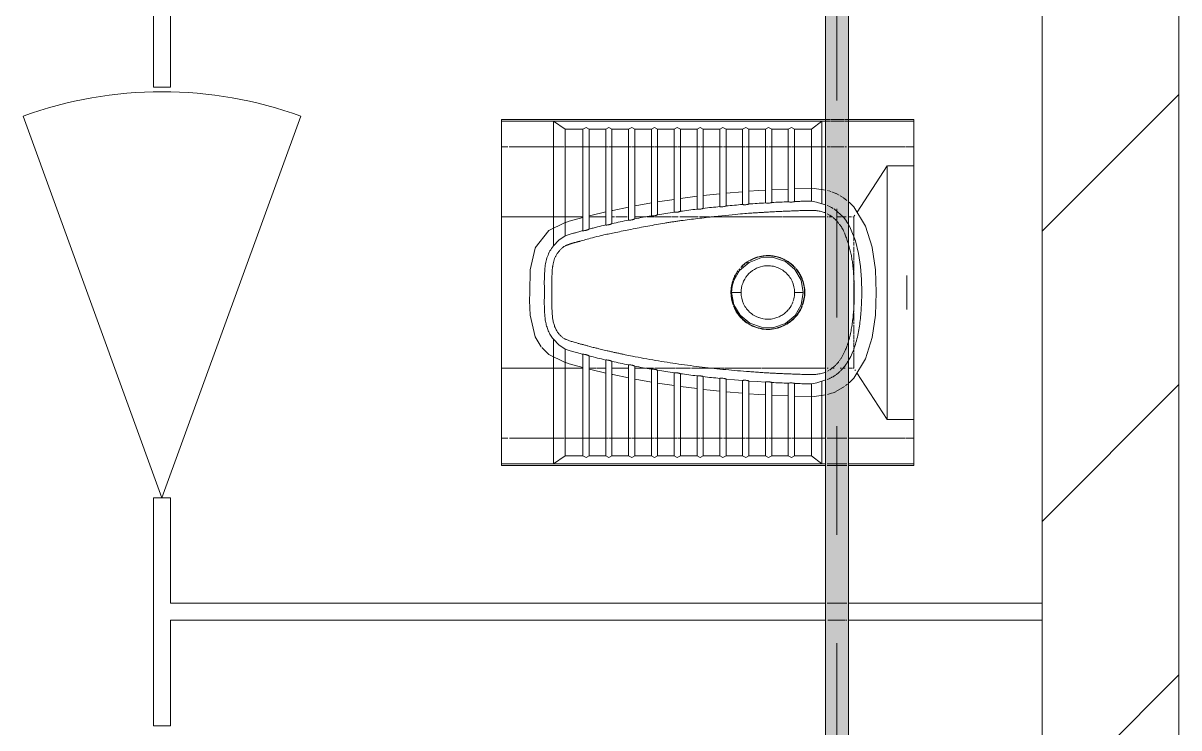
# Model space of a CAD drawing. Header units: millimetres. Extents: x -4000 to 187956, y -58990 to 162485.
# Drawn here: x 10960 to 12650, y 137730 to 138761 of the extents above; entities that cross this region are included whole.
import ezdxf

# ---------------------------------------------------------------- set-up
doc = ezdxf.new("R2010")
doc.units = ezdxf.units.MM
doc.linetypes.add('Dash 1_16_', pattern=[317.5, 158.75, -158.75])
for name, color, linetype, lineweight in [('A-DOOR', 31, 'Continuous', 13), ('A-WALL', 113, 'Continuous', 13), ('A-WALL-PATT', 111, 'Continuous', 13), ('P-PIPE', 3, 'Continuous', 9), ('P-PIPE-CNTR', 3, 'Continuous', 9), ('P-SANR-FIXT', 6, 'Continuous', 9)]:
    doc.layers.add(name, color=color, linetype=linetype, lineweight=lineweight)

# ---------------------------------------------------------------- blocks, each defined once
blk = doc.blocks.new('WCPan-SquattingPan-Vitra-ArkitektSeries-5952 - CMPX502N-V828-FFS - TANG 1')
at = {"layer": 'P-SANR-FIXT', "color": 252}
for p, q in [((-212.9, 212.4), (-253, 212.4)), ((-212.9, 200.9), (-212.9, 212.4)), ((-212.9, 212.4), (-185.4, 212.4)), ((-185.4, 212.4), (-185.4, 174.1)), ((-23.6, 212.4), (-185.4, 212.4)), ((25, 212.4), (-25, 212.4)), ((25, 212.4), (-25, 212.4)), ((185.5, 212.4), (25, 212.4)), ((185.5, 173.7), (185.5, 212.4)), ((185.5, 212.4), (212.9, 212.4)), ((212.9, 212.4), (212.9, 201)), ((253, 212.4), (212.9, 212.4)), ((-212.9, 116.9), (-212.9, 199.9)), ((-25, 202.4), (25, 202.4)), ((-25, 202.4), (25, 202.4)), ((212.9, 199.8), (212.9, 116.9)), ((-185.4, 173.7), (-117.5, 129.5)), ((185.5, 173.7), (-184.7, 173.7)), ((117.4, 129.4), (185.5, 173.7)), ((-12.5, 124.9), (10.5, 124.9)), ((33.5, 124.9), (36.6, 124.9)), ((59.1, 124.9), (60.9, 124.9)), ((66, 124.9), (68.4, 124.9)), ((-212.9, 38.1), (-212.9, 83.1)), ((-110.5, 83.5), (-110.5, 69.5)), ((-110.5, 68.7), (-110.5, 21)), ((110.6, 56.6), (110.6, 82.7)), ((212.9, 83.5), (212.9, 38.1)), ((110.6, -9.6), (110.6, 56.4)), ((-212.9, 34.2), (-212.9, 37.6)), ((212.9, 37.6), (212.9, 34.2)), ((-212.9, 29.6), (-212.9, 33)), ((-212.9, 4.8), (-212.9, 29)), ((-150.1, 4.8), (-151.3, 29)), ((-110.5, 19.9), (-110.5, -26)), ((151.3, 29), (150.1, 4.8)), ((212.9, 33), (212.9, 29.6)), ((212.9, 29), (212.9, 4.8)), ((-212.9, 0.8), (-212.9, 4.2)), ((212.9, 4.2), (212.9, 0.8)), ((-212.9, -3.8), (-212.9, -0.3)), ((-212.9, -28.6), (-212.9, -4.3)), ((-149, -14.4), (-149.6, -4.3)), ((-148, -28.6), (-149, -14.4)), ((110.6, -64), (110.6, -10.6)), ((149, -14.4), (148, -28.6)), ((149.6, -4.3), (149, -14.4)), ((212.9, -0.3), (212.9, -3.8)), ((212.9, -4.3), (212.9, -28.6)), ((-212.9, -32.6), (-212.9, -29.1)), ((-212.9, -37.1), (-212.9, -33.7)), ((-110.5, -26.2), (-110.5, -78.7)), ((212.9, -29.1), (212.9, -32.6)), ((212.9, -33.7), (212.9, -37.1)), ((-212.9, -61.9), (-212.9, -37.7)), ((-145.2, -61.9), (-147.3, -37.7)), ((0, -40), (0, -40.9)), ((147.3, -37.7), (145.2, -61.9)), ((212.9, -37.7), (212.9, -61.9)), ((-212.9, -65.9), (-212.9, -62.5)), ((-212.9, -70.5), (-212.9, -67)), ((110.6, -82.9), (110.6, -65.1)), ((212.9, -62.5), (212.9, -65.9)), ((212.9, -67), (212.9, -70.5)), ((-212.9, -95.3), (-212.9, -71)), ((-141.7, -95.3), (-144.3, -71)), ((144.3, -71), (142.8, -85.1)), ((212.9, -71), (212.9, -95.3)), ((-212.9, -99.3), (-212.9, -95.8)), ((-212.9, -103.9), (-212.9, -100.4)), ((142.8, -85.3), (141.7, -95.3)), ((212.9, -95.8), (212.9, -99.3)), ((212.9, -100.4), (212.9, -103.9)), ((-212.9, -128.6), (-212.9, -104.4)), ((-137.5, -128.7), (-140.6, -104.4)), ((140.6, -104.4), (137.5, -128.7)), ((212.9, -104.4), (212.9, -128.6)), ((-212.9, -132.7), (-212.9, -129.1)), ((-212.9, -137.2), (-212.9, -133.7)), ((212.9, -129.1), (212.9, -132.7)), ((212.9, -133.7), (212.9, -137.2)), ((-212.9, -156.2), (-212.9, -137.7)), ((-132.5, -162), (-136.2, -137.8)), ((136.2, -137.8), (132.5, -162)), ((212.9, -137.7), (212.9, -156.2)), ((-212.9, -162), (-212.9, -156.9)), ((-212.9, -166.1), (-212.9, -162.5)), ((-212.9, -170.6), (-212.9, -167)), ((212.9, -156.9), (212.9, -162)), ((212.9, -162.5), (212.9, -166.1)), ((212.9, -167), (212.9, -170.6)), ((-212.9, -195.4), (-212.9, -171.1)), ((-126.7, -195), (-131, -171.1)), ((-110.5, -170.3), (-110.5, -171.5)), ((131, -171.1), (126.7, -195)), ((212.9, -171.1), (212.9, -195.4)), ((-212.9, -199.4), (-212.9, -195.8)), ((-212.9, -204), (-212.9, -200.4)), ((212.9, -195.8), (212.9, -199.4)), ((212.9, -200.4), (212.9, -204)), ((-212.9, -228.7), (-212.9, -204.5)), ((212.9, -204.5), (212.9, -228.7)), ((-212.9, -232.8), (-212.9, -229.1)), ((-212.9, -237.4), (-212.9, -233.7)), ((212.9, -229.1), (212.9, -232.8)), ((212.9, -233.7), (212.9, -237.4)), ((-212.9, -262.1), (-212.9, -237.8)), ((212.9, -237.8), (212.9, -262.1)), ((-212.9, -266.2), (-212.9, -262.5)), ((-212.9, -270.7), (-212.9, -267)), ((212.9, -262.5), (212.9, -266.2)), ((212.9, -267), (212.9, -270.7)), ((-212.9, -297.2), (-212.9, -271.2)), ((-110.5, -271.2), (-110.5, -297.2)), ((110.6, -297.2), (110.6, -271.2)), ((212.9, -271.2), (212.9, -297.2)), ((-212.9, -379.1), (-212.9, -298.7)), ((-110.5, -297.9), (-110.5, -390.2)), ((110.6, -390.2), (110.6, -297.9)), ((212.9, -298.6), (212.9, -378.6)), ((79.5, -332.1), (64.9, -341.1)), ((64.9, -341.1), (32.9, -348.3)), ((-212.9, -390.2), (-212.9, -380.8)), ((212.9, -380.8), (212.9, -390.2)), ((-212.9, -390.2), (-253, -390.2)), ((-110.5, -390.2), (-212.9, -390.2)), ((-110.5, -390.2), (110.6, -390.2)), ((212.9, -390.2), (110.6, -390.2)), ((212.9, -390.2), (253, -390.2))]:
    blk.add_line(p, q, dxfattribs=at)
at = {"layer": 'P-SANR-FIXT', "color": 250}
for p, q in [((-253, 212.4), (-250.6, 212.4)), ((-253, 212.4), (-253, 116.9)), ((250.6, 212.4), (-250.6, 212.4)), ((-250.6, 212.4), (-250.6, 116.9)), ((250.6, 212.4), (250.6, 116.9)), ((253, 212.4), (250.6, 212.4)), ((253, 116.9), (253, 212.4)), ((-253, 83.5), (-253, -390.2)), ((-250.6, 83.5), (-250.6, 77.9)), ((-238.6, 63.1), (-250.6, 77.9)), ((-250.6, 77.9), (-250.6, -314.3)), ((-250.6, 77.9), (-129.5, 77.9)), ((-128, 83.4), (-129.5, 77.9)), ((129.5, 77.9), (250.6, 77.9)), ((250.6, 77.9), (238.6, 63.1)), ((250.6, 83.5), (250.6, 77.9)), ((250.6, -314.3), (250.6, 77.9)), ((253, -390.2), (253, 83.5)), ((-133.7, 63.1), (-238.6, 63.1)), ((-238.6, 63.1), (-238.6, 38.1)), ((238.6, 63.1), (133.7, 63.1)), ((238.6, 38.1), (238.6, 63.1)), ((-133, 38.1), (-238.6, 38.1)), ((0, 39.2), (0, 38.3)), ((238.6, 38.1), (133, 38.1)), ((-238.6, 29), (-132.7, 29)), ((-238.6, 29), (-238.6, 4.8)), ((132.7, 29), (238.6, 29)), ((238.6, 4.8), (238.6, 29)), ((-131.5, 4.8), (-238.6, 4.8)), ((238.6, 4.8), (131.5, 4.8)), ((-238.6, -4.3), (-131, -4.3)), ((-238.6, -4.3), (-238.6, -28.6)), ((131, -4.3), (238.6, -4.3)), ((238.6, -28.6), (238.6, -4.3)), ((-129.4, -28.6), (-238.6, -28.6)), ((238.6, -28.6), (129.4, -28.6)), ((-238.6, -37.7), (-128.7, -37.7)), ((-238.6, -37.7), (-238.6, -61.9)), ((128.7, -37.7), (238.6, -37.7)), ((238.6, -61.9), (238.6, -37.7)), ((-126.5, -61.9), (-238.6, -61.9)), ((238.6, -61.9), (126.5, -61.9)), ((-238.6, -71), (-125.6, -71)), ((-238.6, -71), (-238.6, -95.3)), ((125.6, -71), (238.6, -71)), ((238.6, -95.3), (238.6, -71)), ((-123, -95.3), (-238.6, -95.3)), ((238.6, -95.3), (123, -95.3)), ((-238.6, -104.4), (-121.9, -104.4)), ((-238.6, -104.4), (-238.6, -128.6)), ((121.9, -104.4), (238.6, -104.4)), ((238.6, -128.6), (238.6, -104.4)), ((-118.7, -128.6), (-238.6, -128.6)), ((238.6, -128.6), (118.7, -128.6)), ((-238.6, -137.7), (-117.4, -137.7)), ((-238.6, -137.7), (-238.6, -162)), ((117.4, -137.7), (238.6, -137.7)), ((238.6, -162), (238.6, -137.7)), ((-113.7, -162), (-238.6, -162)), ((238.6, -162), (113.7, -162)), ((-238.6, -171.1), (-112.1, -171.1)), ((-238.6, -195.4), (-238.6, -171.1)), ((112.1, -171.1), (238.6, -171.1)), ((238.6, -195.4), (238.6, -171.1)), ((-107.7, -195.4), (-238.6, -195.4)), ((238.6, -195.4), (107.7, -195.4)), ((-238.6, -204.5), (-105.9, -204.5)), ((-238.6, -204.5), (-238.6, -228.7)), ((105.9, -204.5), (238.6, -204.5)), ((238.6, -204.5), (238.6, -228.7)), ((-100.7, -228.7), (-238.6, -228.7)), ((238.6, -228.7), (100.7, -228.7)), ((-238.6, -237.8), (-98.7, -237.8)), ((-238.6, -237.8), (-238.6, -262.1)), ((98.7, -237.8), (238.6, -237.8)), ((238.6, -262.1), (238.6, -237.8)), ((-92.7, -262.1), (-238.6, -262.1)), ((238.6, -262.1), (92.7, -262.1)), ((-238.6, -271.2), (-90.4, -271.2)), ((-238.6, -271.2), (-238.6, -297.2)), ((90.4, -271.2), (238.6, -271.2)), ((238.6, -297.2), (238.6, -271.2)), ((-250.6, -314.3), (-238.6, -297.2)), ((-238.6, -297.2), (-82.8, -297.2)), ((82.8, -297.2), (238.6, -297.2)), ((238.6, -297.2), (250.6, -314.3)), ((-250.6, -390.2), (-250.6, -314.3)), ((-250.6, -314.3), (-68, -314.3)), ((250.6, -314.3), (68, -314.3)), ((250.6, -314.3), (250.6, -390.2)), ((-253, -390.2), (-250.6, -390.2)), ((250.6, -390.2), (-250.6, -390.2)), ((250.6, -390.2), (253, -390.2))]:
    blk.add_line(p, q, dxfattribs=at)
at = {"layer": 'P-SANR-FIXT', "color": 253}
for p, q in [((25, 212.4), (-23.6, 212.4)), ((-112.9, 126.5), (-111.4, 125.5)), ((-110.5, 124.9), (-110.5, 123.6)), ((-110.5, 124.9), (-107.5, 124.9)), ((-110.5, 121.2), (-110.5, 116.9)), ((-107.1, 124.9), (-102, 124.9)), ((-101.6, 124.9), (-75.3, 124.9)), ((-74.3, 124.9), (-68.8, 124.9)), ((-67, 124.9), (-59.2, 124.9)), ((-58.2, 124.9), (-49.9, 124.9)), ((-49, 124.9), (-46.9, 124.9)), ((-45.9, 124.9), (-31.2, 124.9)), ((-30.2, 124.9), (-15.1, 124.9)), ((-14.2, 124.9), (-12.5, 124.9)), ((10.5, 124.9), (13.8, 124.9)), ((14.1, 124.9), (18.6, 124.9)), ((19, 124.9), (24.1, 124.9)), ((25, 124.9), (28.5, 124.9)), ((29.5, 124.9), (31.4, 124.9)), ((31.9, 124.9), (33.5, 124.9)), ((36.6, 124.9), (41.3, 124.9)), ((42.2, 124.9), (46, 124.9)), ((47.2, 124.9), (50.8, 124.9)), ((51.1, 124.9), (52.9, 124.9)), ((53, 124.9), (59.1, 124.9)), ((62, 124.9), (65.4, 124.9)), ((69.2, 124.9), (72, 124.9)), ((73.3, 124.9), (76.8, 124.9)), ((76.9, 124.9), (79.8, 124.9)), ((81.6, 124.9), (87.8, 124.9)), ((88.5, 124.9), (95.9, 124.9)), ((96.7, 124.9), (110.4, 124.9)), ((110.6, 123), (110.6, 124.9)), ((110.6, 116.9), (110.6, 122.1)), ((112.9, 126.5), (114.1, 127.3)), ((0, 52.8), (0, 53)), ((0, -54.7), (0, -54.4)), ((-110.5, -79.4), (-110.5, -84.3)), ((110.6, -112.6), (110.6, -83.1)), ((-110.5, -86.2), (-110.5, -100.9)), ((-110.5, -102.6), (-110.5, -111.6)), ((-110.5, -111.8), (-110.5, -120.7)), ((110.6, -123), (110.6, -113.7)), ((-110.5, -121.3), (-110.5, -129.3)), ((-110.5, -131.8), (-110.5, -140.8)), ((110.6, -134.9), (110.6, -123.8)), ((-110.5, -141.9), (-110.5, -155.6)), ((110.6, -137.3), (110.6, -135.9)), ((110.6, -148.6), (110.6, -137.8)), ((110.6, -166.2), (110.6, -148.9)), ((-110.5, -156.2), (-110.5, -157.5)), ((-110.5, -157.8), (-110.5, -166.2)), ((-110.5, -167), (-110.5, -170.3)), ((110.6, -179.1), (110.6, -168)), ((-110.5, -171.5), (-110.5, -174.9)), ((-110.5, -175.4), (-110.5, -177.1)), ((-110.5, -178.5), (-110.5, -180)), ((-110.5, -180.3), (-110.5, -195.4)), ((110.6, -194.4), (110.6, -180)), ((-110.5, -206.4), (-110.5, -223)), ((110.6, -217), (110.6, -205.5)), ((110.6, -226.5), (110.6, -217.2)), ((-110.5, -225), (-110.5, -228.7)), ((110.6, -228.7), (110.6, -227)), ((-110.5, -237.8), (-110.5, -261.7)), ((110.6, -239.6), (110.6, -237.8)), ((110.6, -251), (110.6, -239.9)), ((110.6, -258.4), (110.6, -251.6)), ((110.6, -262.1), (110.6, -258.9)), ((11.8, -349.4), (0, -348.8)), ((32.9, -348.3), (11.9, -349.4))]:
    blk.add_line(p, q, dxfattribs=at)
at = {"layer": 'P-SANR-FIXT', "color": 16}
for p, q in [((-253, 115.9), (-253, 114.7)), ((-253, 113.9), (-253, 112)), ((-253, 111), (-253, 91.9)), ((-250.6, 115.9), (-250.6, 114.7)), ((-250.6, 113.9), (-250.6, 112)), ((-250.6, 111), (-250.6, 91.9)), ((-100.8, 116.2), (-104, 114.2)), ((250.6, 114.7), (250.6, 85.8)), ((253, 85.8), (253, 114.7)), ((-253, 90.8), (-253, 88.4)), ((-253, 87.6), (-253, 85.8)), ((-253, 85.3), (-253, 84.1)), ((-250.6, 90.8), (-250.6, 88.4)), ((-250.6, 87.6), (-250.6, 85.8)), ((-250.6, 85.3), (-250.6, 84.1)), ((-126.5, 87.5), (-127.2, 85.7)), ((-124.4, 92), (-126.1, 88.4)), ((-123, 94.6), (-124.4, 92))]:
    blk.add_line(p, q, dxfattribs=at)
at = {"layer": 'P-SANR-FIXT', "color": 243}
for p, q in [((-212.9, 112), (-212.9, 113.9)), ((-212.9, 91.9), (-212.9, 110.9)), ((-144.8, 98.8), (-142.4, 103.5)), ((-141.4, 105.1), (-138.7, 109.4)), ((-138.3, 109.9), (-134.6, 114.7)), ((133.9, 115.6), (136, 112.9)), ((137.2, 111.4), (144.8, 98.7)), ((212.9, 114.7), (212.9, 85.8)), ((-212.9, 88.4), (-212.9, 90.8)), ((-212.9, 85.8), (-212.9, 87.6)), ((-149.1, 86.2), (-148.7, 88)), ((-148.4, 88.9), (-147.8, 91.1)), ((-147.2, 92.7), (-144.9, 98.7)), ((-110.5, 93.6), (-110.5, 92.3)), ((-110.5, 91.8), (-110.5, 88.9)), ((-110.5, 87.5), (-110.5, 85.8)), ((110.6, 85.8), (110.6, 87.3)), ((145, 98.3), (146.6, 94.4)), ((146.7, 94.4), (147.4, 92.3)), ((147.4, 92.2), (149.1, 86.2))]:
    blk.add_line(p, q, dxfattribs=at)
at = {"layer": 'P-SANR-FIXT', "color": 9}
for p, q in [((-110.5, 113.7), (-110.5, 110.8)), ((-110.5, 110.6), (-110.5, 109)), ((-110.5, 108.6), (-110.5, 107.2)), ((-110.5, 106.4), (-110.5, 104.5)), ((-110.5, 104.4), (-110.5, 103)), ((-110.5, 102.3), (-110.5, 100.5)), ((110.6, 110.5), (110.6, 112)), ((110.6, 108.6), (110.6, 110.2)), ((110.6, 104.7), (110.6, 106.6)), ((110.6, 94.6), (110.6, 95.9)), ((110.6, 91.9), (110.6, 93.5))]:
    blk.add_line(p, q, dxfattribs=at)
at = {"layer": 'P-SANR-FIXT', "color": 254}
for p, q in [((0, 53), (0, 53.2)), ((0, -54.9), (0, -54.7))]:
    blk.add_line(p, q, dxfattribs=at)
at = {"layer": 'P-SANR-FIXT', "color": 252, "flags": 128}
for points in [[(-65.6, 151.7), (-32.9, 156.4), (0, 157.7)], [(0, 157.7), (32.9, 156.4), (65.6, 151.7), (97.1, 142), (125.1, 124.8), (132, 117.8)], [(-132, 117.8), (-125.1, 124.8), (-97.1, 142), (-66.3, 151.6)], [(-151.6, 38.1), (-152.2, 66.8), (-149.6, 83.9)], [(149.6, 83.9), (152.2, 66.8), (151.6, 38.1)], [(-119.8, -228.7), (-120.1, -227.3), (-124.8, -204.5)], [(124.8, -204.5), (120.1, -227.3), (119.8, -228.7)], [(-111.9, -262.1), (-112.6, -259.4), (-117.7, -237.8)], [(117.7, -237.8), (112.6, -259.4), (111.9, -262.1)], [(-102, -297.5), (-104.1, -291.2), (-109.8, -271.3)], [(109.8, -271.3), (104.1, -291.2), (102, -297.5)], [(-65.5, -340.8), (-90.8, -321.2), (-101.7, -298.2)], [(101.7, -298.2), (90.8, -321.1), (80.5, -331.4)], [(0, -348.8), (-32.9, -348.3), (-64.9, -341.1)]]:
    blk.add_lwpolyline(points, dxfattribs=at)
at = {"layer": 'P-SANR-FIXT', "color": 250, "flags": 128}
for points in [[(0, 136.4), (-19, 136), (-38.2, 134.5), (-57.1, 131.7), (-75.7, 127.2), (-93.6, 120.2), (-99, 117.3)], [(-129.5, 77.9), (-132.1, 70.3), (-133.7, 63.1)], [(133.7, 63.1), (132, 70.6), (129.5, 77.9)], [(0, -53.8), (-9.3, -52.9), (-17.5, -50.7), (-32, -42.5), (-44.1, -28.2), (-50.6, -10.9), (-51, 7.5), (-45.4, 24.8), (-33.8, 38.7), (-18, 47.8), (0, 51)], [(0, 51), (17.8, 47.9), (33.6, 39), (45.1, 25.1), (51, 7.9), (50.8, -10.2), (44.7, -27.2), (33.3, -41.3), (17.8, -50.6), (0, -53.8)], [(-238.6, 38.1), (-241.4, 33.6), (-238.6, 29)], [(238.6, 29), (241.4, 33.6), (238.6, 38.1)], [(-238.6, 4.8), (-241.4, 0.2), (-238.6, -4.3)], [(238.6, -4.3), (241.4, 0.2), (238.6, 4.8)], [(129.4, -28.6), (130.2, -16.5), (131, -4.3)], [(-238.6, -28.6), (-241.4, -33.1), (-238.6, -37.7)], [(238.6, -37.7), (241.4, -33.1), (238.6, -28.6)], [(126.5, -61.9), (127.6, -49.8), (128.7, -37.7)], [(-238.6, -61.9), (-241.4, -66.5), (-238.6, -71)], [(238.6, -71), (241.4, -66.5), (238.6, -61.9)], [(-238.6, -95.3), (-241.4, -99.8), (-238.6, -104.4)], [(238.6, -104.4), (241.4, -99.8), (238.6, -95.3)], [(-238.6, -128.6), (-241.4, -133.2), (-238.6, -137.7)], [(238.6, -137.7), (241.4, -133.2), (238.6, -128.6)], [(-238.6, -162), (-241.4, -166.6), (-238.6, -171.1)], [(238.6, -171.1), (241.4, -166.6), (238.6, -162)], [(-238.6, -195.4), (-241.4, -199.9), (-238.6, -204.5)], [(238.6, -204.5), (241.4, -199.9), (238.6, -195.4)], [(-238.6, -228.7), (-241.4, -233.3), (-238.6, -237.8)], [(238.6, -237.8), (241.4, -233.3), (238.6, -228.7)], [(-238.6, -262.1), (-241.4, -266.6), (-238.6, -271.2)], [(238.6, -271.2), (241.4, -266.6), (238.6, -262.1)], [(-82.8, -297.2), (-76.6, -306.5), (-68, -314.3)], [(68, -314.3), (76.6, -306.5), (82.8, -297.2)]]:
    blk.add_lwpolyline(points, dxfattribs=at)
at = {"layer": 'P-SANR-FIXT', "color": 16, "flags": 128}
blk.add_lwpolyline([(-104.4, 113.9), (-109.6, 110), (-122.1, 95.9)], dxfattribs=at)
at = {"layer": 'P-SANR-FIXT', "color": 250}
blk.add_arc((-1176.2, 51.3), 1307.4, 350.6119, 351.6879, dxfattribs=at)
for points, knots in [([(98.8, 117.4), (97.9, 118), (93.7, 120.3), (86.1, 123.8), (75.9, 127.3), (65.2, 130.2), (54.6, 132.3), (43.7, 133.9), (32.5, 135.1), (17.7, 136.1), (6.8, 136.4), (0, 136.4)], [0.3361599, 0.3361599, 0.3361599, 0.3361599, 0.3571429, 0.4285714, 0.5, 0.5714286, 0.6428571, 0.7142857, 0.7857143, 0.8571429, 1, 1, 1, 1]), ([(-70, 117.2), (-68.9, 117.5), (-66.6, 118.2), (-63, 119.2), (-59.3, 120.1), (-55.7, 120.9), (-50.9, 121.8), (-44.7, 122.7), (-37.3, 123.6), (-29.8, 124.3), (-22.4, 124.9), (-12.5, 125.4), (-5, 125.5), (0, 125.4)], [-0.1121353, -0.1121353, -0.1121353, -0.1121353, -0.1071429, -0.1011905, -0.0952381, -0.0892857, -0.0833333, -0.0714286, -0.0595238, -0.047619, -0.0357143, -0.0238095, 0, 0, 0, 0]), ([(0, 125.4), (5.3, 125.4), (13.8, 125.3), (25.5, 124.7), (34.4, 123.9), (43.1, 122.9), (51.7, 121.6), (60.2, 120), (66.5, 118.5), (70.1, 117.5), (70.8, 117.2)], [0, 0, 0, 0, 0.0294118, 0.0441176, 0.0588235, 0.0735294, 0.0882353, 0.1029412, 0.1176471, 0.121678, 0.121678, 0.121678, 0.121678]), ([(0, -316.5), (-2.6, -316.7), (-6.6, -316.7), (-12.5, -316.7), (-17, -316.6), (-22, -316.5), (-27.4, -316.3), (-31.9, -316.1), (-35.2, -315.8), (-37.2, -315.5), (-38.7, -315.2), (-40.2, -315), (-42.6, -314.5), (-46, -313.8), (-49.1, -312.8), (-51.5, -311.8), (-53.3, -310.9), (-55, -309.9), (-57.4, -308.4), (-60.3, -306.1), (-62.9, -303.8), (-64.4, -302.2), (-65.2, -301.4), (-65.7, -300.8), (-66.2, -300.3), (-66.8, -299.5), (-67.7, -298.2), (-68.3, -296.8), (-68.9, -295.5), (-69.2, -294.7), (-69.4, -294), (-69.5, -293.6), (-69.7, -293.2), (-69.8, -292.9), (-69.9, -292.6), (-70.1, -292.3), (-70.3, -291.7), (-70.5, -291.1), (-70.8, -290.5), (-71, -289.8), (-71.2, -289.2), (-71.4, -288.4), (-71.6, -287.7), (-71.9, -286.7), (-72.1, -285.9), (-72.3, -285.4), (-72.5, -285), (-72.6, -284.5), (-72.9, -283.6), (-73.2, -282.3), (-73.7, -280.6), (-74.1, -278.8), (-74.6, -277.3), (-75, -275.5), (-75.7, -273), (-77, -268.3), (-79.3, -260.3), (-81.9, -250.2), (-84.2, -240.5), (-85.9, -232.4), (-87.8, -223.1), (-90, -212.5), (-92.3, -201), (-94.7, -188.9), (-97.1, -176.4), (-99.3, -163.8), (-101.1, -153.5), (-102.4, -145.5), (-103.3, -139.7), (-104.2, -133.9), (-105.3, -125.9), (-106.7, -115.7), (-108.2, -103.3), (-110.1, -86.8), (-112.1, -67.3), (-114.1, -47.7), (-115.5, -34), (-116.1, -25.8), (-116.4, -20), (-116.6, -15.9), (-116.8, -12.4), (-117, -9.5), (-117.2, -7.2), (-117.3, -4.8), (-117.5, -1.6), (-117.7, 2.2), (-118, 6.7), (-118.3, 12.6), (-118.6, 19.7), (-118.9, 27.8), (-119.3, 36), (-119.6, 44.2), (-119.8, 51.6), (-119.9, 57.7), (-120, 62), (-120.1, 64.9), (-120, 66.8), (-119.9, 68.4), (-119.7, 69.8), (-119.5, 71.3), (-119.3, 73.3), (-118.9, 75.6), (-118.2, 78.4), (-117.3, 81), (-116.6, 82.8), (-116.3, 83.5)], [-1, -1, -1, -1, -0.9761905, -0.9642857, -0.952381, -0.9404762, -0.9285714, -0.9166667, -0.9107143, -0.9047619, -0.9017857, -0.8988095, -0.8928571, -0.8809524, -0.8690476, -0.8630952, -0.8571429, -0.8511905, -0.8452381, -0.8333333, -0.8214286, -0.8154762, -0.8125, -0.8095238, -0.8065476, -0.8035714, -0.797619, -0.7857143, -0.7797619, -0.7738095, -0.7708333, -0.7678571, -0.764881, -0.7633929, -0.7619048, -0.7589286, -0.7559524, -0.75, -0.7440476, -0.7380952, -0.7321429, -0.7261905, -0.7202381, -0.7142857, -0.7083333, -0.702381, -0.6964286, -0.6904762, -0.6845238, -0.6785714, -0.672619, -0.6696429, -0.6666667, -0.6636905, -0.6607143, -0.6547619, -0.6428571, -0.6309524, -0.625, -0.6190476, -0.6130952, -0.6071429, -0.6011905, -0.5952381, -0.5892857, -0.5833333, -0.577381, -0.5744048, -0.5714286, -0.5684524, -0.5654762, -0.5595238, -0.5535714, -0.547619, -0.5357143, -0.5238095, -0.5119048, -0.5, -0.4940476, -0.4880952, -0.4821429, -0.4791667, -0.4761905, -0.4732143, -0.4702381, -0.4642857, -0.4583333, -0.452381, -0.4404762, -0.4285714, -0.4166667, -0.4047619, -0.3928571, -0.3809524, -0.3690476, -0.3571429, -0.3452381, -0.3392857, -0.3333333, -0.327381, -0.3214286, -0.3095238, -0.297619, -0.2857143, -0.2774, -0.2774, -0.2774, -0.2774]), ([(116.1, 83.9), (116.3, 83.6), (117, 82), (118, 79.1), (118.9, 75.5), (119.4, 72.3), (119.8, 69.5), (119.9, 66.8), (120, 64.7), (120, 63), (120, 62), (120, 61.2), (120, 60.1), (119.9, 58.3), (119.9, 55.3), (119.8, 51.4), (119.6, 47.5), (119.5, 44), (119.4, 40.7), (119.3, 37), (119.1, 31.9), (118.9, 26.9), (118.7, 22.5), (118.6, 19), (118.4, 16.2), (118.3, 13.4), (118.2, 11), (118.1, 8.7), (118, 6.7), (117.8, 4.6), (117.7, 1.8), (117.5, -1.7), (117.2, -6), (117, -10.3), (116.7, -14.7), (116.3, -20.6), (115.5, -30.8), (114.4, -45.2), (112.3, -68.1), (109.2, -96.7), (105.5, -125.4), (102.1, -148), (99.4, -165), (96.4, -181.9), (93.5, -196.8), (91.3, -207.8), (89.8, -214.9), (88.6, -220.2), (87.5, -225.5), (86.5, -229.9), (85.7, -233.4), (84.9, -236.7), (84.1, -240.1), (83.2, -243.8), (82.2, -247.8), (81.2, -251.9), (80.2, -256.1), (79.3, -259.7), (78.2, -263.8), (76.9, -268.6), (75.8, -272.6), (75, -275.8), (74.1, -278.9), (73.2, -282.4), (72.2, -285.7), (71.4, -288.4), (70.4, -291.5), (69.3, -294.4), (68, -297), (67.1, -298.7), (66.1, -300.3), (64.4, -302.5), (61.9, -305.3), (58.1, -308.3), (54.4, -310.4), (51, -312), (47.4, -313.3), (42.8, -314.6), (38.3, -315.4), (34.9, -315.7), (31.6, -316), (27.2, -316.3), (22.4, -316.5), (18.4, -316.6), (14.4, -316.6), (10, -316.6), (5.1, -316.6), (1.8, -316.5), (0, -316.5)], [0.2186412, 0.2186412, 0.2186412, 0.2186412, 0.2205882, 0.2279412, 0.2352941, 0.2426471, 0.25, 0.2573529, 0.2647059, 0.2683824, 0.2720588, 0.2738971, 0.2757353, 0.2794118, 0.2830882, 0.2867647, 0.2904412, 0.2922794, 0.2941176, 0.2977941, 0.3014706, 0.3088235, 0.3161765, 0.3235294, 0.3308824, 0.3382353, 0.3455882, 0.3492647, 0.3529412, 0.3566176, 0.3602941, 0.3676471, 0.375, 0.3823529, 0.3897059, 0.3970588, 0.4117647, 0.4411765, 0.4705882, 0.5294118, 0.5882353, 0.6176471, 0.6470588, 0.6764706, 0.7058824, 0.7242647, 0.7334559, 0.7426471, 0.7518382, 0.7610294, 0.765625, 0.7702206, 0.7794118, 0.7886029, 0.7977941, 0.8069853, 0.8115809, 0.8161765, 0.8207721, 0.8253676, 0.8299632, 0.832261, 0.8345588, 0.8391544, 0.84375, 0.8483456, 0.8529412, 0.8621324, 0.8667279, 0.8713235, 0.8759191, 0.8805147, 0.8897059, 0.8988971, 0.9080882, 0.9126838, 0.9172794, 0.9264706, 0.9356618, 0.9402574, 0.9448529, 0.9540441, 0.9632353, 0.9678309, 0.9724265, 0.9816176, 0.9908088, 1, 1, 1, 1]), ([(-133.7, 63.1), (-133.7, 61), (-133.6, 58), (-133.5, 53.9), (-133.4, 49.5), (-133.2, 44.2), (-133.1, 40.1), (-133, 38.1)], [0, 0, 0, 0, 0.25, 0.375, 0.5, 0.75, 1, 1, 1, 1]), ([(133, 38.1), (133, 38.5), (133.1, 39.6), (133.1, 41.9), (133.2, 44.4), (133.3, 47.2), (133.4, 50.9), (133.5, 55.2), (133.6, 58.7), (133.6, 60.9), (133.7, 62.1), (133.7, 62.7), (133.7, 63.1)], [0, 0, 0, 0, 0.125, 0.25, 0.3125, 0.375, 0.5, 0.625, 0.75, 0.875, 0.9375, 1, 1, 1, 1]), ([(-132.7, 29), (-132.5, 29.3), (-132.3, 30.3), (-132.2, 32.4), (-132.2, 34.8), (-132.5, 36.5), (-132.8, 37.6), (-132.9, 38), (-133, 38.1)], [0, 0, 0, 0, 0.2, 0.4, 0.6, 0.8, 0.9, 1, 1, 1, 1]), ([(-39.1, -0.8), (-39.1, -0.3), (-39.1, 3.1), (-38.1, 9.4), (-34.9, 17.4), (-30.2, 24.5), (-24, 30.5), (-14.2, 36.4), (-5.7, 38.3), (0, 38.3)], [0.5, 0.5, 0.5, 0.5, 0.5138889, 0.5833333, 0.6527778, 0.7222222, 0.7916667, 0.8611111, 1, 1, 1, 1]), ([(133, 38.1), (132.9, 38), (132.8, 37.6), (132.5, 36.5), (132.2, 34.8), (132.2, 32.4), (132.3, 30.3), (132.5, 29.3), (132.7, 29)], [0, 0, 0, 0, 0.1, 0.2, 0.4, 0.6, 0.8, 1, 1, 1, 1]), ([(29.9, 24.3), (31.4, 22.6), (35.3, 16.9), (38.7, 7.7), (39.3, -1.1), (38.9, -5.3), (38.7, -6.7)], [0.2777778, 0.2777778, 0.2777778, 0.2777778, 0.3333333, 0.4444444, 0.5138889, 0.5482288, 0.5482288, 0.5482288, 0.5482288]), ([(-131, -4.3), (-130.9, -4), (-130.7, -3.1), (-130.6, -0.9), (-130.7, 1.4), (-131, 3.2), (-131.3, 4.2), (-131.5, 4.6), (-131.5, 4.8)], [0, 0, 0, 0, 0.2, 0.4, 0.6, 0.8, 0.9, 1, 1, 1, 1]), ([(131.5, 4.8), (131.5, 4.6), (131.3, 4.2), (131.1, 3.4), (130.9, 2.5), (130.7, 1), (130.6, -0.9), (130.7, -3.1), (130.9, -4), (131, -4.3)], [0, 0, 0, 0, 0.1, 0.2, 0.3, 0.4, 0.6, 0.8, 1, 1, 1, 1]), ([(0, -40), (-9.1, -40), (-22.7, -35), (-34.4, -21), (-37.5, -12.6), (-38.4, -8.4)], [0, 0, 0, 0, 0.2222222, 0.3333333, 0.437997, 0.437997, 0.437997, 0.437997]), ([(36.6, -14.6), (36, -16.1), (34.2, -20.1), (30.2, -26.2), (24, -32.1), (14.2, -38.1), (5.7, -40), (0, -40)], [0.6149337, 0.6149337, 0.6149337, 0.6149337, 0.6527778, 0.7222222, 0.7916667, 0.8611111, 1, 1, 1, 1]), ([(-128.7, -37.7), (-128.5, -37.4), (-128.3, -36.4), (-128.3, -34.3), (-128.5, -31.9), (-128.8, -30.2), (-129.1, -29.1), (-129.3, -28.7), (-129.4, -28.6)], [0, 0, 0, 0, 0.2, 0.4, 0.6, 0.8, 0.9, 1, 1, 1, 1]), ([(129.4, -28.6), (129.3, -28.7), (129.1, -29.1), (128.9, -29.9), (128.7, -30.9), (128.4, -32.3), (128.3, -34.3), (128.3, -36.4), (128.5, -37.4), (128.7, -37.7)], [0, 0, 0, 0, 0.1, 0.2, 0.3, 0.4, 0.6, 0.8, 1, 1, 1, 1]), ([(-125.6, -71), (-125.5, -70.7), (-125.3, -69.8), (-125.3, -67.6), (-125.6, -65.3), (-125.9, -63.5), (-126.3, -62.5), (-126.4, -62.1), (-126.5, -61.9)], [0, 0, 0, 0, 0.2, 0.4, 0.6, 0.8, 0.9, 1, 1, 1, 1]), ([(126.5, -61.9), (126.4, -62.1), (126.3, -62.5), (126, -63.3), (125.8, -64.2), (125.5, -65.7), (125.3, -67.6), (125.3, -69.8), (125.5, -70.7), (125.6, -71)], [0, 0, 0, 0, 0.1, 0.2, 0.3, 0.4, 0.6, 0.8, 1, 1, 1, 1]), ([(-121.9, -104.4), (-121.8, -104.1), (-121.6, -103.1), (-121.7, -101), (-122, -98.6), (-122.4, -96.9), (-122.7, -95.8), (-122.9, -95.5), (-123, -95.3)], [0, 0, 0, 0, 0.2, 0.4, 0.6, 0.8, 0.9, 1, 1, 1, 1]), ([(123, -95.3), (122.9, -95.5), (122.7, -95.8), (122.4, -96.6), (122.2, -97.6), (121.9, -99), (121.7, -101), (121.6, -103.1), (121.8, -104.1), (121.9, -104.4)], [0, 0, 0, 0, 0.1, 0.2, 0.3, 0.4, 0.6, 0.8, 1, 1, 1, 1]), ([(-117.4, -137.7), (-117.3, -137.4), (-117.2, -136.5), (-117.3, -134.3), (-117.6, -132.3), (-117.9, -130.9), (-118.2, -130), (-118.4, -129.2), (-118.6, -128.8), (-118.7, -128.6)], [0, 0, 0, 0, 0.2, 0.4, 0.6, 0.7, 0.8, 0.9, 1, 1, 1, 1]), ([(118.7, -128.6), (118.7, -128.8), (118.5, -129.2), (118.2, -130), (117.9, -130.9), (117.7, -132), (117.5, -133.1), (117.3, -134.7), (117.2, -136.5), (117.3, -137.4), (117.4, -137.7)], [0, 0, 0, 0, 0.1, 0.2, 0.3, 0.4, 0.5, 0.6, 0.8, 1, 1, 1, 1]), ([(-112.1, -171.1), (-112, -170.8), (-111.9, -169.8), (-112.1, -167.7), (-112.4, -165.7), (-112.8, -164.3), (-113, -163.3), (-113.4, -162.5), (-113.6, -162.2), (-113.7, -162)], [0, 0, 0, 0, 0.2, 0.4, 0.6, 0.7, 0.8, 0.9, 1, 1, 1, 1]), ([(113.7, -162), (113.6, -162.2), (113.4, -162.5), (113.1, -163.3), (112.8, -164.3), (112.5, -165.3), (112.3, -166.5), (112, -168), (111.9, -169.8), (112, -170.8), (112.1, -171.1)], [0, 0, 0, 0, 0.1, 0.2, 0.3, 0.4, 0.5, 0.6, 0.8, 1, 1, 1, 1]), ([(-105.9, -204.5), (-105.8, -204.1), (-105.7, -203.2), (-105.9, -201.4), (-106.2, -199.8), (-106.4, -198.7), (-106.7, -197.6), (-107, -196.7), (-107.4, -195.9), (-107.6, -195.5), (-107.7, -195.4)], [0, 0, 0, 0, 0.2, 0.4, 0.5, 0.6, 0.7, 0.8, 0.9, 1, 1, 1, 1]), ([(107.7, -195.4), (107.6, -195.5), (107.4, -195.9), (107, -196.7), (106.7, -197.6), (106.4, -198.7), (106.2, -199.8), (105.9, -201.3), (105.7, -203.2), (105.8, -204.1), (105.9, -204.5)], [0, 0, 0, 0, 0.1, 0.2, 0.3, 0.4, 0.5, 0.6, 0.8, 1, 1, 1, 1]), ([(-98.7, -237.8), (-98.6, -237.5), (-98.5, -236.5), (-98.8, -234.7), (-99.1, -233.2), (-99.4, -232), (-99.7, -231), (-100.1, -230), (-100.4, -229.3), (-100.6, -228.9), (-100.7, -228.7)], [0, 0, 0, 0, 0.2, 0.4, 0.5, 0.6, 0.7, 0.8, 0.9, 1, 1, 1, 1]), ([(100.7, -228.7), (100.6, -228.9), (100.4, -229.3), (100.1, -230), (99.7, -231), (99.4, -232), (99.1, -233.2), (98.8, -234.7), (98.5, -236.5), (98.6, -237.5), (98.7, -237.8)], [0, 0, 0, 0, 0.1, 0.2, 0.3, 0.4, 0.5, 0.6, 0.8, 1, 1, 1, 1]), ([(-98.7, -237.8), (-97.7, -241.8), (-96.3, -247.9), (-94.3, -256.1), (-93.2, -260.1), (-92.7, -262.1)], [0, 0, 0, 0, 0.5, 0.75, 1, 1, 1, 1]), ([(-90.4, -271.2), (-90.3, -270.8), (-90.3, -269.8), (-90.6, -268), (-90.9, -266.5), (-91.3, -265.4), (-91.6, -264.3), (-92, -263.4), (-92.4, -262.6), (-92.6, -262.2), (-92.7, -262.1)], [0, 0, 0, 0, 0.2, 0.4, 0.5, 0.6, 0.7, 0.8, 0.9, 1, 1, 1, 1]), ([(92.7, -262.1), (92.6, -262.2), (92.4, -262.6), (92, -263.4), (91.6, -264.3), (91.3, -265.4), (90.9, -266.5), (90.6, -268), (90.3, -269.8), (90.3, -270.8), (90.4, -271.2)], [0, 0, 0, 0, 0.1, 0.2, 0.3, 0.4, 0.5, 0.6, 0.8, 1, 1, 1, 1]), ([(-90.4, -271.2), (-90.1, -272.1), (-89.6, -274.1), (-88.7, -277.3), (-87.9, -280.4), (-87.1, -283.1), (-86.5, -285.5), (-85.7, -288.4), (-84.4, -292.5), (-83.5, -295.3), (-82.8, -297.2)], [0, 0, 0, 0, 0.125, 0.25, 0.375, 0.4375, 0.5, 0.625, 0.75, 1, 1, 1, 1]), ([(82.8, -297.2), (83.2, -296.2), (83.9, -294.2), (84.8, -291.2), (85.8, -288), (86.7, -284.5), (87.8, -280.6), (89.2, -275.7), (90, -272.7), (90.4, -271.2)], [0, 0, 0, 0, 0.125, 0.25, 0.375, 0.5, 0.625, 0.75, 1, 1, 1, 1]), ([(-68, -314.3), (-65.7, -316.3), (-60.8, -319.6), (-52.8, -323.2), (-45.6, -325.2), (-40, -326.2), (-35.4, -326.7), (-30.8, -327.1), (-26.1, -327.3), (-21.3, -327.5), (-16.5, -327.6), (-12, -327.6), (-6.4, -327.5), (-2.5, -327.5), (0, -327.5)], [0, 0, 0, 0, 0.125, 0.25, 0.375, 0.4375, 0.5, 0.5625, 0.625, 0.6875, 0.75, 0.8125, 0.875, 1, 1, 1, 1]), ([(0, -327.5), (2.5, -327.5), (5.9, -327.5), (10.4, -327.6), (14, -327.6), (17.8, -327.6), (21.3, -327.5), (24.8, -327.4), (28.2, -327.2), (31.6, -327), (34.4, -326.8), (36.6, -326.6), (39, -326.3), (43.3, -325.7), (48, -324.6), (52.5, -323.1), (55.9, -321.8), (59.3, -320.2), (63.5, -317.8), (66.3, -315.8), (68, -314.3)], [0, 0, 0, 0, 0.1, 0.15, 0.2, 0.25, 0.3, 0.35, 0.4, 0.45, 0.5, 0.525, 0.55, 0.6, 0.7, 0.75, 0.8, 0.85, 0.9, 1, 1, 1, 1])]:
    blk.add_open_spline(points, degree=3, knots=knots, dxfattribs=at)
at = {"layer": 'P-SANR-FIXT', "color": 16}
for points, knots in [([(-103.8, 100.5), (-103.4, 100.8), (-102.6, 101.6), (-101.5, 102.4), (-100.9, 102.9), (-100.7, 103.1)], [-0.2073541, -0.2073541, -0.2073541, -0.2073541, -0.20238095, -0.19642857, -0.19397998, -0.19397998, -0.19397998, -0.19397998]), ([(-99.8, 103.7), (-99.6, 103.9), (-99.1, 104.3), (-98.2, 104.9), (-96.8, 106), (-94.8, 107.5), (-91.9, 109.1), (-89.5, 110.2), (-88.1, 110.8)], [-0.19047619, -0.19047619, -0.19047619, -0.19047619, -0.1875, -0.18452381, -0.17857143, -0.16666667, -0.1547619, -0.14483346, -0.14483346, -0.14483346, -0.14483346]), ([(-87.3, 111.1), (-85.6, 111.8), (-81.6, 113.3), (-76.1, 115.3), (-72.8, 116.3), (-71.9, 116.6)], [-0.14285714, -0.14285714, -0.14285714, -0.14285714, -0.13095238, -0.11904762, -0.11513653, -0.11513653, -0.11513653, -0.11513653]), ([(72.1, 116.9), (73.7, 116.4), (75.8, 115.7), (77.9, 114.9), (78.5, 114.7)], [0.12403474, 0.12403474, 0.12403474, 0.12403474, 0.13235294, 0.13556428, 0.13556428, 0.13556428, 0.13556428]), ([(78.8, 114.6), (80.8, 113.9), (85.5, 112), (91.4, 109.2), (96.3, 106.2), (98.7, 104.5), (99.9, 103.7)], [0.1360165, 0.1360165, 0.1360165, 0.1360165, 0.14705882, 0.16176471, 0.16911765, 0.17647059, 0.17647059, 0.17647059, 0.17647059]), ([(100.9, 102.9), (101.7, 102.3), (103.7, 100.7), (107.1, 97.5), (109.6, 94.7), (110.8, 93)], [0.17856364, 0.17856364, 0.17856364, 0.17856364, 0.18382353, 0.19117647, 0.20118355, 0.20118355, 0.20118355, 0.20118355]), ([(114.8, 105.2), (114.4, 105.6), (111.5, 108.5), (108.3, 111.2), (105.3, 113.3)], [0.20446404, 0.20446404, 0.20446404, 0.20446404, 0.21428571, 0.28571429, 0.28571429, 0.28571429, 0.28571429]), ([(120.5, 98.4), (119.5, 99.8), (117.9, 101.8), (116.1, 103.8), (115.4, 104.5)], [0.14672844, 0.14672844, 0.14672844, 0.14672844, 0.17857143, 0.19802555, 0.19802555, 0.19802555, 0.19802555]), ([(-113.7, 88.5), (-113.3, 89.3), (-112.6, 90.5), (-111.8, 91.6), (-111.6, 92)], [-0.25868971, -0.25868971, -0.25868971, -0.25868971, -0.25, -0.24554939, -0.24554939, -0.24554939, -0.24554939]), ([(-109.6, 94.6), (-109.1, 95.2), (-107.7, 96.8), (-106.3, 98.3), (-105.4, 99.1)], [-0.23477971, -0.23477971, -0.23477971, -0.23477971, -0.22619048, -0.21428571, -0.21428571, -0.21428571, -0.21428571]), ([(110.8, 93), (111.4, 92.2), (112.3, 91), (113.1, 89.8), (113.3, 89.3)], [0.201232652, 0.201232652, 0.201232652, 0.201232652, 0.205882353, 0.20841474, 0.20841474, 0.20841474, 0.20841474]), ([(124.3, 92.2), (124.1, 92.5), (123.1, 94.5), (121.9, 96.4), (120.8, 97.9)], [0.0995743, 0.0995743, 0.0995743, 0.0995743, 0.10714286, 0.14285714, 0.14285714, 0.14285714, 0.14285714])]:
    blk.add_open_spline(points, degree=3, knots=knots, dxfattribs=at)
for points in [[(104.9, 113.6), (103.2, 114.7), (101.6, 115.8), (99.8, 116.8)], [(-115.2, 85.8), (-114.9, 86.4), (-114.5, 87), (-114.2, 87.7)], [(-111.6, 92), (-111.1, 92.6), (-110.7, 93.2), (-110.2, 93.8)], [(114.1, 88.1), (114.4, 87.5), (114.7, 87), (115, 86.4)], [(126, 88.8), (125.5, 89.9), (124.9, 91), (124.3, 92.2)], [(127.1, 86.1), (126.9, 86.6), (126.7, 87.1), (126.5, 87.6)]]:
    blk.add_open_spline(points, degree=3, dxfattribs=at)
at = {"layer": 'P-SANR-FIXT', "color": 250}
for points in [[(129.5, 77.9), (129.1, 79.9), (128.5, 81.9), (127.9, 83.8)], [(0, 39.5), (0, 39.6), (0, 40), (0, 40.9), (0, 42.1), (0, 43.5), (0, 45.1), (0, 47), (0, 48.9), (0, 50.3), (0, 51)], [(0, 38.3), (3.1, 38.3), (6.3, 37.9), (9.3, 37.2)], [(14.1, 35.7), (17.7, 34.3), (21.2, 32.3), (24.2, 29.9)], [(-132.7, 29), (-132.5, 25), (-132.2, 16.9), (-131.8, 8.8), (-131.5, 4.8)], [(131.5, 4.8), (131.8, 8.9), (132.2, 16.9), (132.5, 24.9), (132.7, 29)], [(-131, -4.3), (-130.8, -8.4), (-130.3, -16.5), (-129.7, -24.6), (-129.4, -28.6)], [(-128.7, -37.7), (-128.3, -41.7), (-127.7, -49.8), (-126.9, -57.9), (-126.5, -61.9)], [(0, -53.8), (0, -53), (0, -51.5), (0, -49.4), (0, -47.4), (0, -45.6), (0, -44), (0, -42.7), (0, -41.7), (0, -41.3), (0, -41.1)], [(-125.6, -71), (-125.2, -75.1), (-124.4, -83.2), (-123.5, -91.3), (-123, -95.3)], [(123, -95.3), (123.5, -91.3), (124.4, -83.2), (125.2, -75.1), (125.6, -71)], [(-121.9, -104.4), (-121.4, -108.4), (-120.4, -116.5), (-119.3, -124.6), (-118.7, -128.7)], [(118.7, -128.6), (119.3, -124.6), (120.4, -116.5), (121.4, -108.4), (121.9, -104.4)], [(-117.4, -137.7), (-116.8, -141.8), (-115.6, -149.9), (-114.3, -158), (-113.7, -162)], [(-112.1, -171.1), (-111.4, -175.2), (-110, -183.2), (-108.5, -191.3), (-107.7, -195.4)], [(107.7, -195.4), (108.5, -191.3), (110, -183.2), (111.4, -175.2), (112.1, -171.1)], [(-105.9, -204.5), (-105.1, -208.5), (-103.4, -216.6), (-101.6, -224.7), (-100.7, -228.7)], [(100.7, -228.7), (101.6, -224.7), (103.4, -216.6), (105.1, -208.5), (105.9, -204.5)], [(92.7, -262.1), (93.8, -258), (95.8, -250), (97.7, -241.9), (98.7, -237.8)]]:
    blk.add_open_spline(points, degree=3, dxfattribs=at)
at = {"layer": 'P-SANR-FIXT', "color": 252}
for points in [[(-18.4, 50), (-12.5, 52.1), (-6.3, 53.3), (0, 53.2)], [(-16.2, 50.3), (-11, 51.9), (-5.5, 52.8), (0, 52.8)], [(0, 53.2), (6.3, 53.3), (12.6, 52.1), (18.5, 49.9)], [(18.3, 49.5), (12.5, 51.7), (6.2, 52.8), (0, 52.8)], [(-43.5, 30.5), (-42.1, 32.4), (-40.6, 34.2), (-39, 35.9)], [(-38.2, 36.7), (-37.4, 37.6), (-36.6, 38.4), (-35.7, 39.1)], [(-36.3, 39.2), (-35.8, 39.7), (-35.2, 40.1), (-34.7, 40.6)], [(-32.8, 41.6), (-32.3, 41.9), (-31.9, 42.2), (-31.5, 42.6)], [(-31.5, 43.1), (-30, 44.1), (-28.5, 45.1), (-27, 46)], [(-31.3, 42.7), (-28.2, 44.9), (-24.9, 46.7), (-21.5, 48.3)], [(9.3, 37.2), (10.7, 36.8), (12.1, 36.4), (13.4, 35.9)], [(19.7, 49.5), (25.1, 47.3), (30.3, 44.3), (34.7, 40.6)], [(35.2, 40.2), (39.5, 36.5), (43.2, 32.1), (46.1, 27.2)], [(-52.6, 9.1), (-51.9, 13.1), (-50.6, 17), (-49, 20.7)], [(-48.3, 22.1), (-47.9, 23.1), (-47.4, 24), (-46.9, 24.9)], [(-46.1, 26.4), (-45.5, 27.5), (-44.8, 28.5), (-44.2, 29.5)], [(25.1, 29.2), (26.9, 27.7), (28.5, 26.1), (29.9, 24.3)], [(-53.2, -10.2), (-53.8, -7.1), (-54, -4), (-54, -0.8)], [(-52.2, -14.6), (-52.6, -13.2), (-52.9, -11.7), (-53.2, -10.2)], [(-51.7, -14.7), (-52.1, -13.3), (-52.4, -11.9), (-52.7, -10.4)], [(-46.8, -27.8), (-49, -23.9), (-50.8, -19.7), (-52, -15.3)], [(-38.5, -7.6), (-38.9, -5.4), (-39.1, -3.1), (-39.1, -0.8)], [(38.5, -7.6), (38.3, -8.7), (37.8, -11), (37.1, -13.1), (36.7, -14.2)], [(46.7, -27), (48.7, -23.4), (50.4, -19.5), (51.5, -15.4)], [(-36.7, -40.5), (-40.4, -37), (-43.6, -33), (-46.3, -28.7)], [(-43.1, -32.7), (-43.8, -31.7), (-44.4, -30.8), (-45, -29.8)], [(46.7, -27.8), (45.2, -30.6), (41.6, -35.8), (37.1, -40.2), (34.7, -42.2)], [(34.8, -41.6), (39.4, -37.6), (43.3, -32.9), (46.4, -27.6)], [(-36.4, -40.2), (-37.3, -39.3), (-38.2, -38.4), (-39.1, -37.5)], [(-32.9, -43.7), (-33.5, -43.2), (-34.1, -42.8), (-34.7, -42.2)], [(-29.2, -45.8), (-29.9, -45.3), (-30.7, -44.8), (-31.5, -44.2)], [(-29.4, -46.2), (-30.1, -45.7), (-30.8, -45.3), (-31.5, -44.8)], [(-26, -48.2), (-27, -47.7), (-27.9, -47.1), (-28.9, -46.5)], [(-25.7, -47.9), (-26.7, -47.3), (-27.8, -46.7), (-28.8, -46)], [(-22.1, -50.2), (-23.2, -49.7), (-24.3, -49.1), (-25.3, -48.6)], [(-18.5, -51.6), (-19.5, -51.2), (-20.5, -50.8), (-21.5, -50.4)], [(-18.3, -51.2), (-19.4, -50.8), (-20.4, -50.4), (-21.4, -49.9)], [(20.8, -50.2), (25.1, -48.4), (29.1, -46.1), (32.8, -43.2)], [(-13.7, -52.7), (-15, -52.3), (-16.3, -51.9), (-17.6, -51.4)], [(-14, -53.1), (-15.2, -52.7), (-16.4, -52.3), (-17.6, -51.9)], [(-11.2, -53.2), (-12, -53.1), (-12.8, -52.9), (-13.5, -52.7)], [(-9.5, -54.1), (-10.8, -53.8), (-12.2, -53.5), (-13.5, -53.2)], [(-9.6, -53.6), (-10.1, -53.5), (-10.5, -53.4), (-11, -53.3)], [(-5, -54.7), (-6.4, -54.5), (-7.9, -54.3), (-9.4, -54.1)], [(-7.7, -53.9), (-8.1, -53.8), (-8.5, -53.8), (-8.9, -53.7)], [(-4.8, -54.2), (-5.7, -54.1), (-6.6, -54), (-7.5, -53.9)], [(0, -54.4), (-1.5, -54.4), (-3.1, -54.4), (-4.6, -54.2)], [(0, -54.9), (-1.5, -54.9), (-2.9, -54.8), (-4.4, -54.7)], [(18.2, -51.7), (12.4, -53.8), (6.2, -54.9), (0, -54.9)], [(1.2, -54.4), (6.3, -54.3), (11.3, -53.5), (16.2, -51.9)]]:
    blk.add_open_spline(points, degree=3, dxfattribs=at)
for points, knots in [([(-46.3, 26.9), (-44.8, 29.4), (-42, 33.4), (-38.6, 37), (-37.1, 38.4)], [0.67191093, 0.67191093, 0.67191093, 0.67191093, 0.72222222, 0.7588111, 0.7588111, 0.7588111, 0.7588111]), ([(-34.2, 41), (-33.8, 41.4), (-32.9, 42.1), (-32, 42.7), (-31.6, 43)], [0.78197225, 0.78197225, 0.78197225, 0.78197225, 0.79166667, 0.80126638, 0.80126638, 0.80126638, 0.80126638]), ([(-26.6, 46.2), (-25.4, 46.9), (-22.7, 48.3), (-19.9, 49.4), (-18.5, 49.9)], [0.8362703, 0.8362703, 0.8362703, 0.8362703, 0.86111111, 0.88888889, 0.88888889, 0.88888889, 0.88888889]), ([(33.3, 41.2), (33.1, 41.3), (29.8, 43.9), (25.1, 46.7), (20.4, 48.7), (19.3, 49.2)], [0.78673632, 0.78673632, 0.78673632, 0.78673632, 0.79166667, 0.86111111, 0.88277509, 0.88277509, 0.88277509, 0.88277509]), ([(45.9, 26.7), (44.5, 29.2), (41.1, 33.9), (37, 38), (34.8, 39.9)], [0.6720379, 0.6720379, 0.6720379, 0.6720379, 0.7222222, 0.7750486, 0.7750486, 0.7750486, 0.7750486]), ([(-53, 9.5), (-52.8, 10.7), (-51.9, 14.6), (-50.6, 18.3), (-49.5, 20.7)], [0.56141945, 0.56141945, 0.56141945, 0.56141945, 0.58333333, 0.63085584, 0.63085584, 0.63085584, 0.63085584]), ([(-49.3, 21.2), (-48.8, 22.2), (-48, 23.9), (-47.1, 25.5), (-46.7, 26.2)], [0.63393695, 0.63393695, 0.63393695, 0.63393695, 0.65277778, 0.66666667, 0.66666667, 0.66666667, 0.66666667]), ([(51.7, -14.6), (52.1, -13.1), (53.3, -7.8), (54, 1.5), (52.1, 13.1), (49, 21.2), (46.7, 25.3), (46.4, 25.9)], [0.4170128, 0.4170128, 0.4170128, 0.4170128, 0.4444444, 0.5138889, 0.5833333, 0.6527778, 0.6666667, 0.6666667, 0.6666667, 0.6666667]), ([(46.8, 26.2), (49.9, 20.7), (53.5, 11), (54.4, -3.2), (52.6, -14.9), (49.5, -22.7), (47.4, -26.6), (47.2, -27)], [0.3333333, 0.3333333, 0.3333333, 0.3333333, 0.4444444, 0.5138889, 0.5833333, 0.6527778, 0.6609006, 0.6609006, 0.6609006, 0.6609006]), ([(-54, -0.4), (-54, 0.2), (-54, 3.2), (-53.6, 6.2), (-53.2, 8.5)], [0.50234719, 0.50234719, 0.50234719, 0.50234719, 0.51388889, 0.55555556, 0.55555556, 0.55555556, 0.55555556]), ([(-52.8, -10.1), (-53.2, -7.8), (-53.8, -2), (-53.5, 3.8), (-52.9, 7.3)], [-0.5555556, -0.5555556, -0.5555556, -0.5555556, -0.5138889, -0.451343, -0.451343, -0.451343, -0.451343]), ([(-46.4, -27.6), (-46.7, -26.9), (-48.9, -23), (-50.5, -18.9), (-51.5, -15.3)], [-0.66666667, -0.66666667, -0.66666667, -0.66666667, -0.65277778, -0.58723672, -0.58723672, -0.58723672, -0.58723672]), ([(-39.9, -36.6), (-40.3, -36.2), (-41.1, -35.3), (-41.8, -34.3), (-42.2, -33.8)], [-0.73270712, -0.73270712, -0.73270712, -0.73270712, -0.72222222, -0.7107225, -0.7107225, -0.7107225, -0.7107225]), ([(-21.8, -49.8), (-22.1, -49.7), (-23.3, -49.1), (-24.4, -48.5), (-25.3, -48.1)], [-0.86652136, -0.86652136, -0.86652136, -0.86652136, -0.86111111, -0.84368511, -0.84368511, -0.84368511, -0.84368511]), ([(34.3, -42.6), (33.8, -43), (30.3, -45.8), (25.3, -48.8), (20.5, -50.8), (19.4, -51.3)], [0.7813579, 0.7813579, 0.7813579, 0.7813579, 0.7916667, 0.8611111, 0.8833312, 0.8833312, 0.8833312, 0.8833312])]:
    blk.add_open_spline(points, degree=3, knots=knots, dxfattribs=at)
at = {"layer": 'P-SANR-FIXT', "color": 253}
for points in [[(-34.1, 40.5), (-33.7, 40.9), (-33.2, 41.2), (-32.8, 41.6)], [(-20.8, 48.6), (-20.3, 48.7), (-19.9, 48.9), (-19.4, 49.1)], [(-17.7, 49.8), (-17.2, 49.9), (-16.7, 50.1), (-16.2, 50.3)], [(0, 39.2), (0, 39.2), (0, 39.3), (0, 39.5)], [(34.4, 40.2), (34.1, 40.5), (33.7, 40.9), (33.3, 41.2)], [(-33.3, -42.8), (-33.7, -42.5), (-34.1, -42.2), (-34.4, -41.9)], [(0, -41.1), (0, -41), (0, -40.9), (0, -40.9)], [(32.8, -43.2), (33.2, -42.9), (33.6, -42.6), (34, -42.3)], [(16.2, -51.9), (16.7, -51.8), (17.2, -51.6), (17.7, -51.4)]]:
    blk.add_open_spline(points, degree=3, dxfattribs=at)
blk = doc.blocks.new('cua wc - 600 x 2000mm-535089-FFS - TANG 1')
at = {"layer": 'A-DOOR', "color": 5, "lineweight": 15}
for q in [(-100.3, 203), (-100.3, -203)]:
    blk.add_line((457.5, 0), q, dxfattribs=at)
blk.add_arc((457.5, 0), 593.6, 160, 200, dxfattribs=at)
blk = doc.blocks.new('CMF2_NHAXUONG_A_rvt-1-FFS - TANG 1')
at = {"layer": 'A-WALL-PATT', "lineweight": 9}
h = blk.add_hatch(dxfattribs=at)
h.set_pattern_fill('FP_12', color=250, style=0, pattern_type=2)
h.set_pattern_definition([(45, (0, 0), (-212.13203, 212.13203), [])])
h.paths.add_polyline_path([(12649.8, 136000), (12649.8, 139700), (12449.8, 139700), (12449.8, 136000), (12460.5, 136000)])
at = {"layer": 'A-WALL', "color": 50, "lineweight": 15}
for p, q in [((12449.8, 139700), (12449.8, 136000)), ((12649.8, 136000), (12649.8, 139700)), ((11150.8, 138666.7), (11150.8, 139000)), ((11175.8, 138820.8), (11175.8, 138666.7)), ((11150.8, 138666.7), (11175.8, 138666.7)), ((11150.8, 137733.3), (11150.8, 138066.7)), ((11175.8, 138066.7), (11150.8, 138066.7)), ((11175.8, 138066.7), (11175.8, 137912.5)), ((11175.8, 137912.5), (12133.3, 137912.5)), ((12166.7, 137912.5), (12449.8, 137912.5)), ((11175.8, 137887.5), (11175.8, 137733.3)), ((12133.3, 137887.5), (11175.8, 137887.5)), ((12449.8, 137887.5), (12166.7, 137887.5)), ((11150.8, 137733.3), (11175.8, 137733.3))]:
    blk.add_line(p, q, dxfattribs=at)
at = {"layer": 'A-WALL', "color": 35, "lineweight": 15}
for p, q in [((12649.8, 136000), (12649.8, 139700)), ((11150.8, 139000), (11150.8, 138666.7)), ((11175.8, 138666.7), (11175.8, 138820.8)), ((12449.8, 138820.8), (12449.8, 137912.5)), ((11175.8, 138666.7), (11150.8, 138666.7)), ((11150.8, 138066.7), (11150.8, 137733.3)), ((11150.8, 138066.7), (11175.8, 138066.7)), ((11175.8, 137912.5), (11175.8, 138066.7)), ((12133.3, 137912.5), (11175.8, 137912.5)), ((12449.8, 137912.5), (12166.7, 137912.5)), ((12449.8, 137887.5), (12449.8, 137912.5)), ((11175.8, 137733.3), (11175.8, 137887.5)), ((11175.8, 137887.5), (12133.3, 137887.5)), ((12166.7, 137887.5), (12449.8, 137887.5)), ((12449.8, 137887.5), (12449.8, 136979.2)), ((11175.8, 137733.3), (11150.8, 137733.3))]:
    blk.add_line(p, q, dxfattribs=at)
at = {"layer": 'A-WALL', "color": 14, "lineweight": 15}
for p, q in [((12135.5, 137912.5), (12164.5, 137912.5)), ((12161.8, 137887.5), (12136.7, 137887.5)), ((12164.5, 137887.5), (12163, 137887.5))]:
    blk.add_line(p, q, dxfattribs=at)
at = {"layer": 'A-WALL', "color": 15, "lineweight": 15}
for p, q in [((12164.5, 137912.5), (12135.5, 137912.5)), ((12136.7, 137887.5), (12161.8, 137887.5)), ((12163, 137887.5), (12164.5, 137887.5))]:
    blk.add_line(p, q, dxfattribs=at)
at = {"layer": 'A-WALL', "color": 53, "lineweight": 15}
blk.add_line((12449.8, 137912.5), (12449.8, 137887.5), dxfattribs=at)
blk.add_line((12449.8, 137912.5), (12449.8, 137887.5), dxfattribs=at)
at = {"layer": 'A-DOOR', "color": 250, "lineweight": 9, "rotation": 269.9999999999999}
blk.add_blockref('cua wc - 600 x 2000mm-535089-FFS - TANG 1', (11163.3, 138524.2), dxfattribs=at)
at = {"layer": 'P-SANR-FIXT', "color": 250, "lineweight": 9, "rotation": 269.9999999999997}
blk.add_blockref('WCPan-SquattingPan-Vitra-ArkitektSeries-5952 - CMPX502N-V828-FFS - TANG 1', (12049.8, 138366.7), dxfattribs=at)

msp = doc.modelspace()

# ---------------------------------------------------------------- block references
at = {"lineweight": 5}
msp.add_blockref('CMF2_NHAXUONG_A_rvt-1-FFS - TANG 1', (0, 0), dxfattribs=at)

# ---------------------------------------------------------------- next in the draw order: hatches: boundary and pattern name
at = {"layer": 'P-PIPE', "lineweight": 5, "transparency": 33554534}
for points in [[(12150, 136742.6), (12150, 139409.5), (12133.3, 139409.5), (12133.9, 136742.6), (12145.7, 136742.6)], [(12150, 136742.6), (12166.7, 136742.6), (12166.1, 139409.5), (12150, 139409.5), (12150, 136828.3)]]:
    msp.add_hatch(color=1, dxfattribs=at).paths.add_polyline_path(points)

# ---------------------------------------------------------------- next in the draw order: linework, layer by layer
at = {"layer": 'P-PIPE', "color": 20, "lineweight": 13}
for p, q in [((12133.3, 139409.5), (12133.3, 136742.6)), ((12166.7, 136742.6), (12166.7, 139409.5))]:
    msp.add_line(p, q, dxfattribs=at)
at = {"layer": 'P-PIPE-CNTR', "color": 1, "linetype": 'Dash 1_16_'}
msp.add_line((12150, 136742.6), (12150, 139409.5), dxfattribs=at)
msp.add_line((12150, 136742.6), (12150, 139409.5), dxfattribs=at)

doc.saveas('drawing.dxf')
